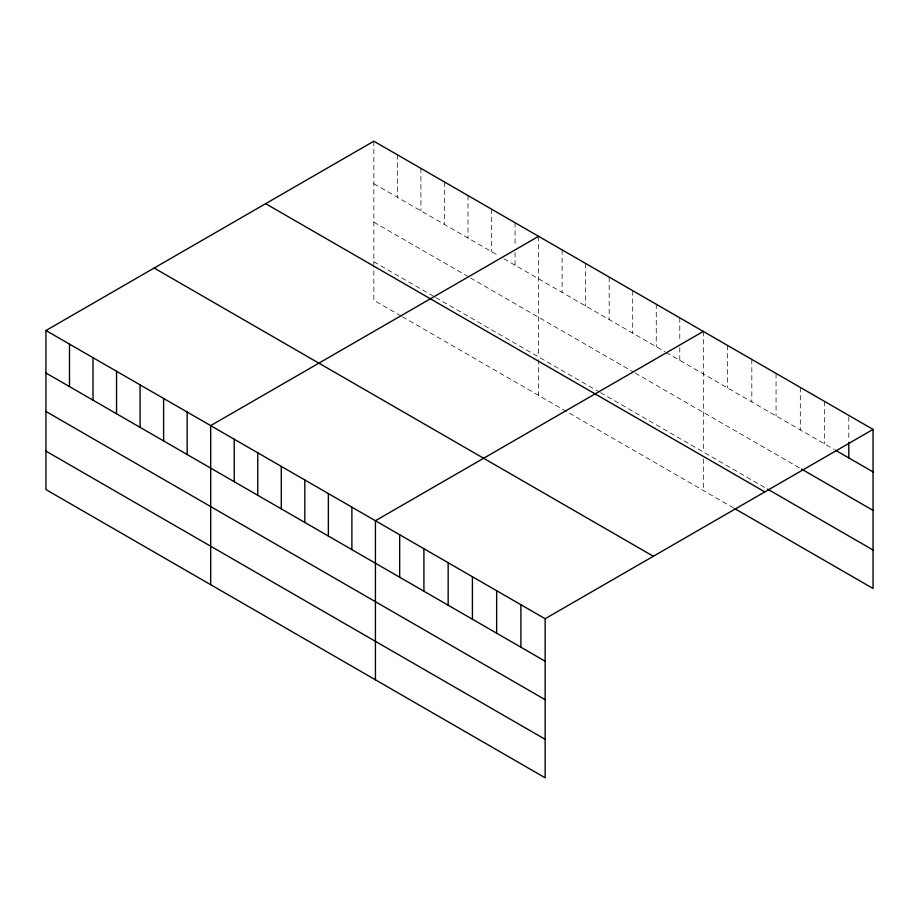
<?xml version="1.0" encoding="UTF-8"?>
<svg xmlns="http://www.w3.org/2000/svg" width="919" height="919" viewBox="0 0 919 919"><rect width="100%" height="100%" fill="white"/><g stroke="black" fill="none" stroke-linecap="round" stroke-linejoin="round"><path stroke-width="0.69" stroke-dasharray="4.59 3.45" d="M373.849 183.685L498.948 255.919M503.911 258.779L664.919 351.736M666.16 352.459L834.257 449.506M373.849 222.168L467.989 276.516M470.459 277.94L632.72 371.621M635.201 373.045L800.311 468.38M373.849 261.8L434.538 296.837M435.778 297.561L599.28 391.953M600.521 392.666L766.366 488.414M401.098 316.01L373.849 300.272L373.849 265.924M402.338 316.722L733.626 507.989M848.8 416.835L848.8 440.913M824.561 401.419L824.561 443.9M800.311 387.416L800.311 429.908M776.061 373.424L776.061 415.905M751.811 359.421L751.811 401.902M727.572 345.429L727.572 387.91M703.322 331.426L703.322 452.022M703.322 458.891L703.322 490.493M679.784 317.836L679.784 341.914M679.784 347.577L679.784 360.317M656.258 304.246L656.258 346.739M632.72 290.668L632.72 333.149M609.182 277.078L609.182 319.559M585.656 263.489L585.656 305.97M562.118 249.899L562.118 292.391M538.591 236.321L538.591 356.905M538.591 359.662L538.591 395.377M515.054 222.731L515.054 246.797M515.054 252.472L515.054 265.212M491.516 209.141L491.516 251.622M467.989 195.552L467.989 238.044M444.451 181.962L444.451 224.454M420.913 168.384L420.913 210.865M397.387 154.794L397.387 197.275M373.849 141.204L373.849 264.546"/><path stroke-width="1.38" d="M45.95 330.518L545.151 618.728L545.151 777.796L45.95 489.586L45.95 330.518L373.849 141.204L873.05 429.414L873.05 588.482L734.844 508.689M538.591 236.321L210.681 425.623L210.681 584.691M703.322 331.426L375.423 520.74L375.423 679.807M545.151 618.728L873.05 429.414M835.463 450.207L873.05 471.906M801.517 469.081L873.05 510.378M767.572 489.115L873.05 550.01M265.648 203.673L764.838 491.895M154.162 268.049L653.352 556.259M45.95 372.999L545.151 661.209M45.95 411.471L545.151 699.681M45.95 451.114L545.151 739.324M848.8 442.326L848.8 457.903M520.901 604.725L520.901 647.217M496.651 590.733L496.651 633.214M472.412 576.73L472.412 619.211M448.162 562.738L448.162 605.219M423.912 548.735L423.912 591.216M399.673 534.732L399.673 577.224M351.885 507.15L351.885 549.631M328.359 493.56L328.359 536.053M304.821 479.971L304.821 522.463M281.283 466.392L281.283 508.873M257.757 452.803L257.757 495.284M234.219 439.213L234.219 481.694M187.154 412.045L187.154 454.526M163.616 398.455L163.616 440.936M140.09 384.866L140.09 427.346M116.552 371.276L116.552 413.768M93.014 357.686L93.014 400.179M69.488 344.108L69.488 386.589"/></g></svg>
